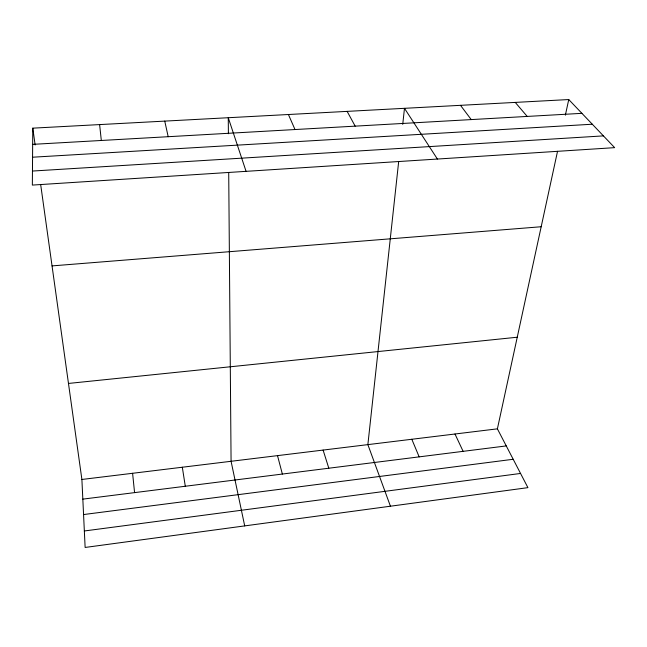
<?xml version="1.0" encoding="UTF-8"?>
<svg xmlns="http://www.w3.org/2000/svg" width="647" height="647" viewBox="0 0 647 647"><rect width="100%" height="100%" fill="white"/><g stroke="black" fill="none" stroke-linecap="round" stroke-linejoin="round"><path stroke-width="0.97" d="M32.787 128.155L32.35 185.082L614.65 147.653L568.753 99.549L32.787 128.155L35.14 144.977M398.689 161.483L367.868 444.626L390.432 506.213M402.733 124.37L404.48 108.316L437.404 159.049M40.672 184.549L81.894 479.467L85.129 547.451L527.92 487.644L497.397 428.84L557.536 151.293M565.365 115.166L568.753 99.549M84.345 530.977L520.56 473.45M83.56 514.551L513.192 459.273M82.824 499.128L506.261 445.92M81.894 479.467L497.397 428.84M68.469 383.445L517.252 337.224M52.043 265.901L541.191 226.741M32.455 171.051L603.416 135.886M32.568 157.213L592.296 124.224M32.665 144.354L581.904 113.338M515.247 102.404L527.216 116.428M460.502 105.332L471.226 119.59M347.132 111.381L355.171 126.141M454.987 434.008L463.115 451.339M288.408 114.511L295.008 129.537M411.815 439.264L419.167 456.863M246.07 171.35L228.262 117.722L228.399 133.751M323.104 450.077L328.813 468.218M277.514 455.634L282.359 474.057M164.75 121.11L168.188 136.703M244.703 525.898L231.076 461.287L228.714 172.83M182.317 467.231L185.293 486.253M99.614 124.588L101.32 140.48M132.595 473.289L134.576 492.626"/></g></svg>
